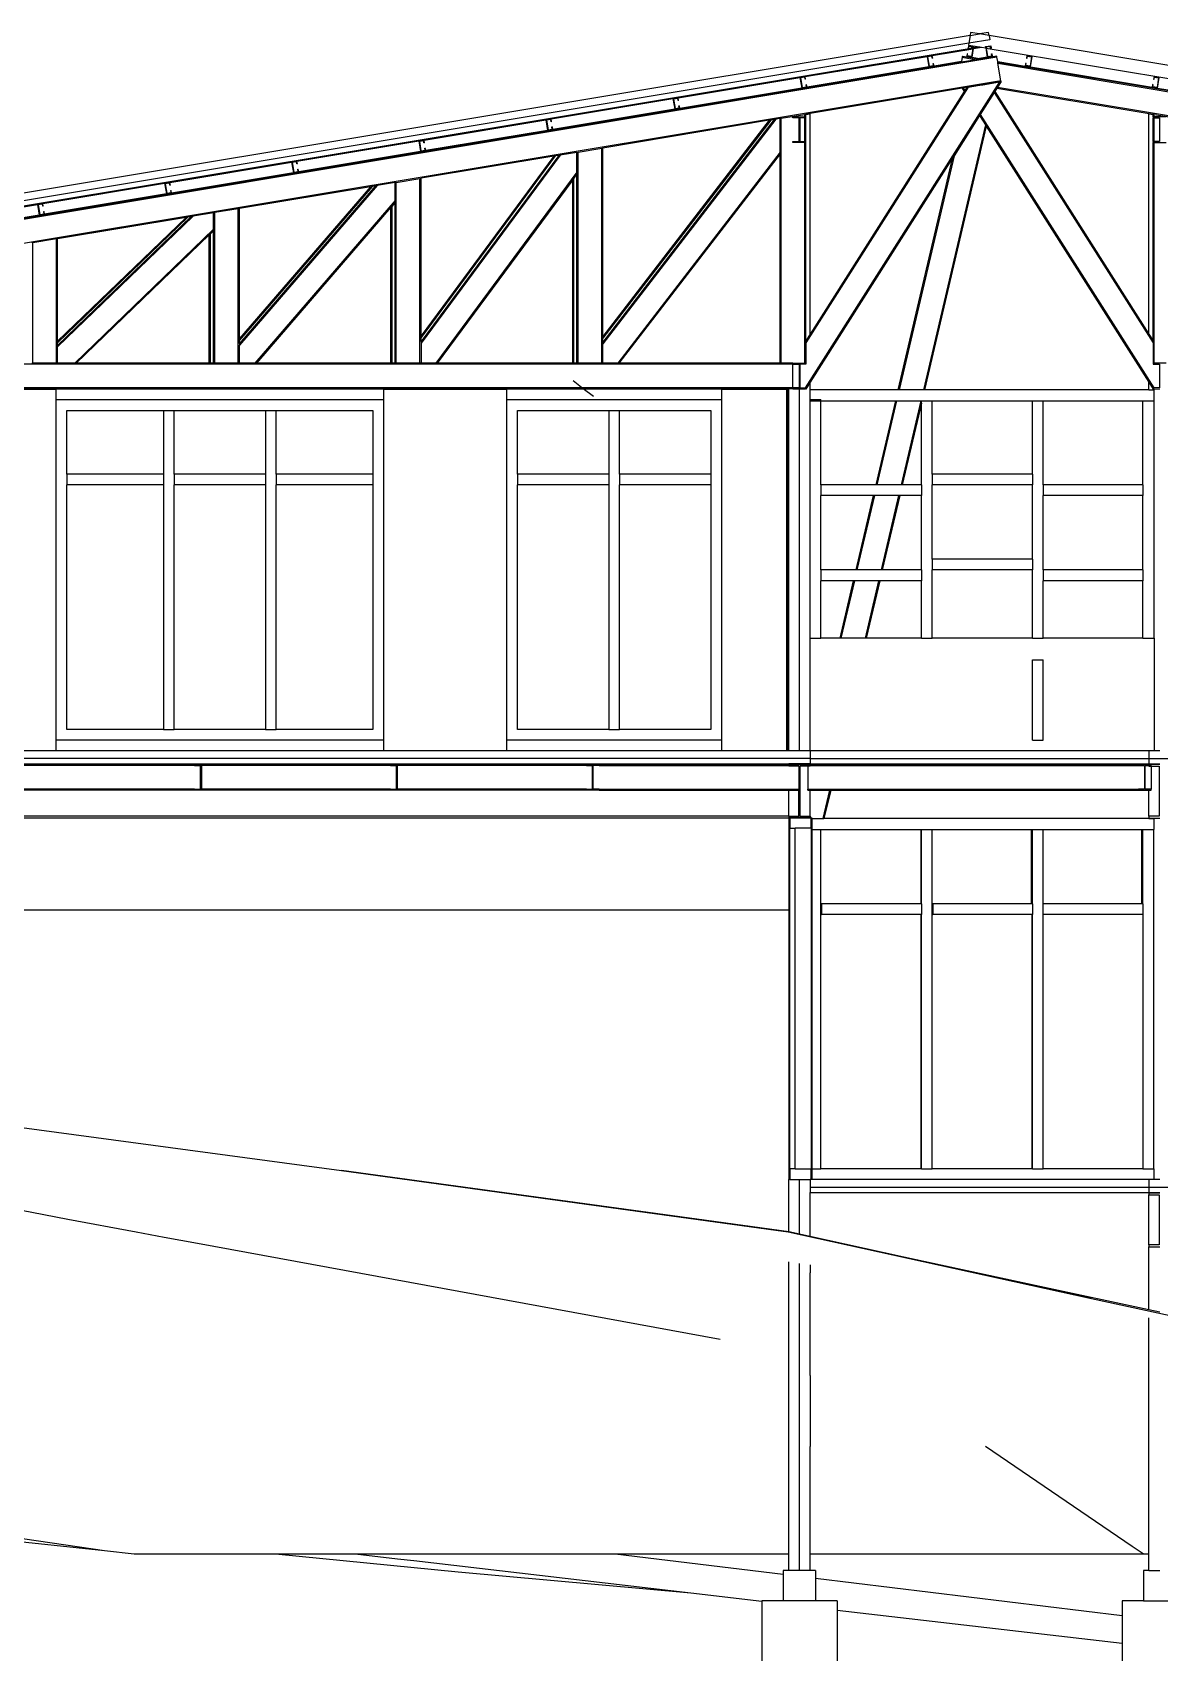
# Model space of a CAD drawing. Header units: metres. Extents: x -53 to 53, y -14 to 13.
# Drawn here: x -11.76 to -1.26, y -2.17 to 12.93 of the extents above; entities that cross this region are included whole.
import ezdxf

# ---------------------------------------------------------------- set-up
doc = ezdxf.new("R2010")
doc.units = ezdxf.units.M
doc.layers.add('SectionCutEdges', color=7, linetype='Continuous')

msp = doc.modelspace()

# ---------------------------------------------------------------- linework, layer by layer
for p, q in [((-3, 12.785), (-20.058, 9.943)), ((-2.777, 12.699), (-19.884, 9.848)), ((-4.563, 12.519), (-3.428, 12.708)), ((-3.379, 12.716), (-3.001, 12.779)), ((-3.1, 12.699), (-3.107, 12.661)), ((-3.099, 12.709), (-3.1, 12.699)), ((-3.1, 12.699), (-2.968, 12.677)), ((-3.099, 12.709), (-3.06, 12.702)), ((-3.059, 12.709), (-3.06, 12.702)), ((-3.06, 12.702), (-2.959, 12.685)), ((-3.009, 12.7), (-2.939, 12.689)), ((-2.996, 12.78), (-2.921, 12.793)), ((-2.939, 12.796), (-2.995, 12.786)), ((-2.939, 12.689), (-2.959, 12.685)), ((-2.817, 12.702), (-2.939, 12.682)), ((-2.868, 12.7), (-2.939, 12.689)), ((-2.817, 12.702), (-2.818, 12.709)), ((-2.778, 12.709), (-2.817, 12.702)), ((-2.777, 12.699), (-2.778, 12.709)), ((-2.77, 12.661), (-2.777, 12.699)), ((-3.108, 12.654), (-19.943, 9.848)), ((-3.412, 12.61), (-4.546, 12.421)), ((-3.107, 12.661), (-3.363, 12.618)), ((-2.968, 12.677), (-3.108, 12.654)), ((-3.107, 12.661), (-3.108, 12.654)), ((-2.939, 12.682), (-2.968, 12.677)), ((-2.959, 12.685), (-2.939, 12.682)), ((-2.77, 12.661), (-2.514, 12.618)), ((-2.769, 12.654), (-2.77, 12.661)), ((-2.769, 12.654), (13.839, 9.886)), ((-2.768, 12.643), (-2.769, 12.654)), ((-2.768, 12.643), (13.839, 9.876)), ((-2.741, 12.481), (-2.768, 12.643)), ((-2.465, 12.61), (-1.331, 12.421)), ((-2.741, 12.481), (-18.543, 9.848)), ((-5.747, 12.322), (-4.612, 12.511)), ((-4.596, 12.412), (-5.73, 12.223)), ((-2.752, 12.469), (-4.562, 9.618)), ((-3.044, 12.421), (-4.557, 10.037)), ((-3.1, 12.412), (-4.517, 12.175)), ((-3.089, 12.413), (-3.1, 12.412)), ((-3.1, 12.412), (-3.081, 12.381)), ((-2.939, 12.438), (-3.089, 12.413)), ((-3.089, 12.413), (-3.075, 12.39)), ((-3.075, 12.39), (-3.081, 12.381)), ((-3.057, 12.419), (-3.075, 12.39)), ((-3.057, 12.419), (-3.044, 12.421)), ((-3.044, 12.421), (-2.939, 12.438)), ((-2.909, 12.444), (-2.939, 12.439)), ((-2.939, 12.439), (-2.938, 12.438)), ((-2.939, 12.439), (-2.939, 12.438)), ((-2.939, 12.438), (-2.939, 12.438)), ((-2.939, 12.438), (-2.938, 12.438)), ((-2.938, 12.438), (-2.908, 12.443)), ((-2.739, 12.472), (-2.909, 12.444)), ((-2.909, 12.444), (-2.908, 12.443)), ((-2.908, 12.443), (-2.752, 12.469)), ((-2.777, 12.412), (-2.796, 12.381)), ((-2.771, 12.421), (-2.777, 12.412)), ((-2.777, 12.412), (-1.36, 12.175)), ((-2.739, 12.472), (-2.771, 12.421)), ((-2.771, 12.421), (12.666, 9.848)), ((-2.752, 12.469), (-2.739, 12.472)), ((-2.739, 12.472), (-2.741, 12.481)), ((-2.739, 12.472), (-2.739, 12.472)), ((-1.281, 12.412), (-0.147, 12.223)), ((-6.93, 12.125), (-5.796, 12.314)), ((-3.081, 12.381), (-4.517, 10.118)), ((-2.802, 12.372), (-2.933, 12.166)), ((-2.796, 12.381), (-2.802, 12.372)), ((-2.802, 12.372), (-1.321, 10.037)), ((-2.796, 12.381), (-1.361, 10.118)), ((-8.114, 11.927), (-6.98, 12.116)), ((-5.779, 12.215), (-6.914, 12.026)), ((-4.838, 12.122), (-6.449, 10.028)), ((-4.852, 12.12), (-6.449, 10.044)), ((-4.884, 12.114), (-6.449, 10.08)), ((-4.898, 12.112), (-6.449, 10.096)), ((-4.898, 12.112), (-6.449, 11.853)), ((-4.884, 12.114), (-4.898, 12.112)), ((-4.852, 12.12), (-4.884, 12.114)), ((-4.838, 12.122), (-4.852, 12.12)), ((-4.797, 12.129), (-4.838, 12.122)), ((-4.797, 12.129), (-4.787, 12.131)), ((-4.797, 11.814), (-4.797, 12.129)), ((-4.787, 12.131), (-4.566, 12.167)), ((-4.787, 9.848), (-4.787, 12.131)), ((-4.566, 12.167), (-4.557, 12.169)), ((-4.566, 12.164), (-4.566, 12.167)), ((-4.566, 12.164), (-4.557, 12.165)), ((-4.566, 12.145), (-4.566, 12.164)), ((-4.566, 11.915), (-4.566, 12.136)), ((-4.517, 12.175), (-4.557, 12.169)), ((-4.557, 12.165), (-4.517, 12.172)), ((-4.557, 12.165), (-4.557, 12.169)), ((-4.557, 12.145), (-4.557, 12.165)), ((-4.557, 11.915), (-4.557, 12.136)), ((-4.516, 12.172), (-4.517, 12.175)), ((-4.517, 10.118), (-4.517, 12.172)), ((-4.517, 12.172), (-4.516, 12.172)), ((-2.939, 12.157), (-3.177, 11.781)), ((-2.933, 12.166), (-2.939, 12.157)), ((-2.939, 12.157), (-2.883, 12.07)), ((-2.933, 12.166), (-1.315, 9.618)), ((-1.361, 12.172), (-1.36, 12.175)), ((-1.361, 10.118), (-1.361, 12.172)), ((-1.361, 12.172), (-1.361, 12.172)), ((-1.361, 12.172), (-1.321, 12.165)), ((-1.36, 12.175), (-1.321, 12.169)), ((-1.311, 12.167), (-1.321, 12.169)), ((-1.321, 12.165), (-1.321, 12.169)), ((-1.311, 12.164), (-1.321, 12.165)), ((-1.321, 12.145), (-1.321, 12.165)), ((-1.321, 11.915), (-1.321, 12.136)), ((-1.311, 12.164), (-1.311, 12.167)), ((-1.311, 12.167), (-1.09, 12.131)), ((-1.311, 12.145), (-1.311, 12.164)), ((-1.311, 11.915), (-1.311, 12.136)), ((-6.963, 12.018), (-8.097, 11.829)), ((-2.883, 12.07), (-3.462, 9.598)), ((-2.876, 12.058), (-3.452, 9.598)), ((-2.883, 12.07), (-2.876, 12.058)), ((-2.876, 12.058), (-1.361, 9.671)), ((-9.298, 11.73), (-8.163, 11.919)), ((-8.147, 11.821), (-9.281, 11.631)), ((-6.845, 11.787), (-8.142, 10.033)), ((-6.859, 11.785), (-8.142, 10.05)), ((-6.859, 11.785), (-6.891, 11.78)), ((-6.845, 11.787), (-6.859, 11.785)), ((-6.689, 11.813), (-6.845, 11.787)), ((-6.689, 11.813), (-6.679, 11.815)), ((-6.689, 11.628), (-6.689, 11.813)), ((-6.679, 11.815), (-6.459, 11.852)), ((-6.679, 9.848), (-6.679, 11.815)), ((-6.459, 11.852), (-6.449, 11.853)), ((-6.459, 9.848), (-6.459, 11.852)), ((-6.449, 10.096), (-6.449, 11.853)), ((-4.797, 11.814), (-6.31, 9.848)), ((-4.797, 11.798), (-6.298, 9.848)), ((-4.797, 11.798), (-4.797, 11.814)), ((-4.797, 9.848), (-4.797, 11.798)), ((-4.566, 9.848), (-4.566, 11.905)), ((-4.557, 10.055), (-4.557, 11.905)), ((-3.177, 11.781), (-3.689, 9.598)), ((-3.177, 11.781), (-3.193, 11.756)), ((-1.321, 10.055), (-1.321, 11.905)), ((-1.311, 9.848), (-1.311, 11.905)), ((-10.481, 11.533), (-9.347, 11.722)), ((-6.891, 11.78), (-8.142, 10.087)), ((-6.905, 11.777), (-8.142, 10.104)), ((-6.905, 11.777), (-8.142, 11.571)), ((-6.891, 11.78), (-6.905, 11.777)), ((-3.193, 11.756), (-4.517, 9.671)), ((-3.193, 11.756), (-3.699, 9.598)), ((-11.665, 11.336), (-10.531, 11.525)), ((-9.33, 11.623), (-10.465, 11.434)), ((-8.552, 11.503), (-9.834, 10.016)), ((-8.567, 11.501), (-9.834, 10.031)), ((-8.598, 11.495), (-9.834, 10.063)), ((-8.614, 11.493), (-9.834, 10.078)), ((-8.614, 11.493), (-9.834, 11.289)), ((-8.598, 11.495), (-8.614, 11.493)), ((-8.567, 11.501), (-8.598, 11.495)), ((-8.552, 11.503), (-8.567, 11.501)), ((-8.382, 11.531), (-8.552, 11.503)), ((-8.382, 11.531), (-8.372, 11.533)), ((-8.382, 11.363), (-8.382, 11.531)), ((-8.372, 11.533), (-8.152, 11.57)), ((-8.372, 9.848), (-8.372, 11.533)), ((-8.152, 11.57), (-8.142, 11.571)), ((-8.152, 9.848), (-8.152, 11.57)), ((-8.142, 10.104), (-8.142, 11.571)), ((-6.689, 11.628), (-8.005, 9.848)), ((-6.729, 11.557), (-7.993, 9.848)), ((-6.719, 11.571), (-6.729, 11.557)), ((-6.729, 9.848), (-6.729, 11.557)), ((-6.689, 11.612), (-6.719, 11.571)), ((-6.719, 9.848), (-6.719, 11.571)), ((-6.689, 11.612), (-6.689, 11.628)), ((-6.689, 9.848), (-6.689, 11.612)), ((-12.849, 11.138), (-11.714, 11.327)), ((-10.514, 11.426), (-11.648, 11.237)), ((-8.382, 11.363), (-9.689, 9.848)), ((-8.382, 11.348), (-8.412, 11.313)), ((-8.382, 11.348), (-8.382, 11.363)), ((-8.382, 9.848), (-8.382, 11.348)), ((-11.698, 11.229), (-12.832, 11.04)), ((-10.266, 11.217), (-11.527, 10.001)), ((-10.283, 11.214), (-11.527, 10.014)), ((-10.314, 11.209), (-11.527, 10.039)), ((-10.331, 11.206), (-11.527, 10.053)), ((-10.331, 11.206), (-11.527, 11.007)), ((-10.314, 11.209), (-10.331, 11.206)), ((-10.283, 11.214), (-10.314, 11.209)), ((-10.266, 11.217), (-10.283, 11.214)), ((-10.074, 11.249), (-10.266, 11.217)), ((-10.064, 11.251), (-10.074, 11.249)), ((-10.074, 11.096), (-10.074, 11.249)), ((-9.844, 11.288), (-10.064, 11.251)), ((-10.064, 9.848), (-10.064, 11.251)), ((-9.834, 11.289), (-9.844, 11.288)), ((-9.844, 9.848), (-9.844, 11.288)), ((-9.834, 10.078), (-9.834, 11.289)), ((-8.422, 11.301), (-9.676, 9.848)), ((-8.412, 11.313), (-8.422, 11.301)), ((-8.422, 9.848), (-8.422, 11.301)), ((-8.412, 9.848), (-8.412, 11.313)), ((-10.074, 11.096), (-11.368, 9.848)), ((-10.114, 11.044), (-11.354, 9.848)), ((-10.104, 11.053), (-10.114, 11.044)), ((-10.114, 9.848), (-10.114, 11.044)), ((-10.074, 11.083), (-10.104, 11.053)), ((-10.104, 9.848), (-10.104, 11.053)), ((-10.074, 11.083), (-10.074, 11.096)), ((-10.074, 9.848), (-10.074, 11.083)), ((-11.757, 10.969), (-11.767, 10.967)), ((-11.537, 11.006), (-11.757, 10.969)), ((-11.757, 9.848), (-11.757, 10.969)), ((-11.527, 11.007), (-11.537, 11.006)), ((-11.537, 9.848), (-11.537, 11.006)), ((-11.527, 10.053), (-11.527, 11.007)), ((-11.527, 10.039), (-11.527, 10.053)), ((-11.527, 10.014), (-11.527, 10.039)), ((-11.527, 10.014), (-11.527, 10.001)), ((-11.527, 9.848), (-11.527, 10.001)), ((-9.834, 10.063), (-9.834, 10.078)), ((-9.834, 10.031), (-9.834, 10.063)), ((-9.834, 10.031), (-9.834, 10.016)), ((-9.834, 9.848), (-9.834, 10.016)), ((-8.142, 10.087), (-8.142, 10.104)), ((-8.142, 10.05), (-8.142, 10.087)), ((-8.142, 10.05), (-8.142, 10.033)), ((-8.142, 10.033), (-8.142, 9.848)), ((-6.449, 10.08), (-6.449, 10.096)), ((-6.449, 10.044), (-6.449, 10.08)), ((-6.449, 10.044), (-6.449, 10.028)), ((-6.449, 9.848), (-6.449, 10.028)), ((-4.517, 10.118), (-4.557, 10.055)), ((-4.557, 10.055), (-4.557, 10.037)), ((-4.557, 10.037), (-4.557, 9.848)), ((-1.361, 10.118), (-1.321, 10.055)), ((-1.321, 10.055), (-1.321, 10.037)), ((-1.321, 10.037), (-1.321, 9.848)), ((-4.677, 9.838), (-19.477, 9.838)), ((-11.767, 9.848), (-11.757, 9.848)), ((-11.537, 9.848), (-11.757, 9.848)), ((-11.537, 9.848), (-11.527, 9.848)), ((-11.368, 9.848), (-11.527, 9.848)), ((-11.368, 9.848), (-11.354, 9.848)), ((-10.114, 9.848), (-11.354, 9.848)), ((-10.104, 9.848), (-10.114, 9.848)), ((-10.074, 9.848), (-10.104, 9.848)), ((-10.074, 9.848), (-10.064, 9.848)), ((-9.844, 9.848), (-10.064, 9.848)), ((-9.844, 9.848), (-9.834, 9.848)), ((-9.689, 9.848), (-9.834, 9.848)), ((-9.689, 9.848), (-9.676, 9.848)), ((-8.422, 9.848), (-9.676, 9.848)), ((-8.412, 9.848), (-8.422, 9.848)), ((-8.382, 9.848), (-8.412, 9.848)), ((-8.382, 9.848), (-8.372, 9.848)), ((-8.152, 9.848), (-8.372, 9.848)), ((-8.142, 9.848), (-8.152, 9.848)), ((-8.005, 9.848), (-8.142, 9.848)), ((-8.005, 9.848), (-7.993, 9.848)), ((-6.729, 9.848), (-7.993, 9.848)), ((-6.719, 9.848), (-6.729, 9.848)), ((-6.689, 9.848), (-6.719, 9.848)), ((-6.689, 9.848), (-6.679, 9.848)), ((-6.459, 9.848), (-6.679, 9.848)), ((-6.459, 9.848), (-6.449, 9.848)), ((-6.31, 9.848), (-6.449, 9.848)), ((-6.31, 9.848), (-6.298, 9.848)), ((-4.797, 9.848), (-6.298, 9.848)), ((-4.797, 9.848), (-4.787, 9.848)), ((-4.677, 9.848), (-4.787, 9.848)), ((-4.677, 9.618), (-4.677, 9.838)), ((-6.725, 9.686), (-6.63, 9.613)), ((-4.517, 9.671), (-4.557, 9.607)), ((-4.517, 9.598), (-4.517, 9.671)), ((-1.361, 9.598), (-1.361, 9.671)), ((-1.361, 9.671), (-1.321, 9.607)), ((-4.717, 9.618), (-19.477, 9.618)), ((-19.477, 9.608), (-4.727, 9.608)), ((-11.542, 9.603), (-12.692, 9.603)), ((-11.542, 9.508), (-11.542, 9.603)), ((-7.342, 9.603), (-8.492, 9.603)), ((-8.492, 9.603), (-8.492, 9.508)), ((-7.342, 9.508), (-7.342, 9.603)), ((-6.676, 9.618), (-6.67, 9.613)), ((-6.676, 9.618), (-6.67, 9.613)), ((-6.676, 9.618), (-6.67, 9.613)), ((-6.67, 9.613), (-6.663, 9.608)), ((-6.636, 9.618), (-6.63, 9.613)), ((-6.636, 9.618), (-6.63, 9.613)), ((-6.636, 9.618), (-6.63, 9.613)), ((-6.63, 9.613), (-6.535, 9.54)), ((-6.63, 9.613), (-6.535, 9.54)), ((-6.63, 9.613), (-6.535, 9.54)), ((-6.63, 9.613), (-6.535, 9.54)), ((-4.737, 9.603), (-5.342, 9.603)), ((-5.342, 9.603), (-5.342, 9.508)), ((-4.737, 9.603), (-4.737, 6.233)), ((-4.727, 9.603), (-4.737, 9.603)), ((-4.717, 9.608), (-4.727, 9.608)), ((-4.727, 9.608), (-4.727, 9.603)), ((-4.727, 9.603), (-4.727, 9.508)), ((-4.717, 9.618), (-4.717, 9.608)), ((-4.677, 9.618), (-4.717, 9.618)), ((-4.677, 9.608), (-4.717, 9.608)), ((-4.717, 9.508), (-4.717, 9.608)), ((-4.677, 9.608), (-4.617, 9.608)), ((-4.617, 6.233), (-4.617, 9.608)), ((-4.617, 9.608), (-4.617, 9.608)), ((-4.617, 9.608), (-4.568, 9.608)), ((-4.557, 9.607), (-4.568, 9.608)), ((-3.699, 9.598), (-4.517, 9.598)), ((-4.517, 9.508), (-4.517, 9.598)), ((-3.689, 9.598), (-3.699, 9.598)), ((-3.462, 9.598), (-3.689, 9.598)), ((-3.452, 9.598), (-3.462, 9.598)), ((-1.361, 9.598), (-3.452, 9.598)), ((-1.361, 9.598), (-1.317, 9.598)), ((-1.321, 9.607), (-1.309, 9.608)), ((-1.317, 9.598), (-1.317, 9.498)), ((-11.542, 6.333), (-11.542, 9.508)), ((-11.542, 9.508), (-8.492, 9.508)), ((-11.442, 8.813), (-11.442, 9.408)), ((-11.442, 9.408), (-10.542, 9.408)), ((-10.542, 9.408), (-10.442, 9.408)), ((-10.542, 9.408), (-10.542, 8.813)), ((-10.442, 9.408), (-9.592, 9.408)), ((-10.442, 8.813), (-10.442, 9.408)), ((-9.592, 9.408), (-9.592, 8.813)), ((-9.592, 9.408), (-9.492, 9.408)), ((-9.492, 8.813), (-9.492, 9.408)), ((-9.492, 9.408), (-8.592, 9.408)), ((-8.592, 9.408), (-8.592, 8.813)), ((-8.492, 9.508), (-8.492, 6.333)), ((-7.342, 9.508), (-5.342, 9.508)), ((-7.342, 6.333), (-7.342, 9.508)), ((-7.242, 8.813), (-7.242, 9.408)), ((-7.242, 9.408), (-6.392, 9.408)), ((-6.392, 9.408), (-6.292, 9.408)), ((-6.392, 9.408), (-6.392, 8.813)), ((-6.292, 8.813), (-6.292, 9.408)), ((-6.292, 9.408), (-5.442, 9.408)), ((-5.442, 9.408), (-5.442, 8.813)), ((-5.342, 9.508), (-5.342, 6.333)), ((-4.727, 9.508), (-4.717, 9.508)), ((-4.727, 6.333), (-4.727, 9.508)), ((-4.717, 6.333), (-4.717, 9.508)), ((-4.517, 9.508), (-4.417, 9.508)), ((-4.517, 9.498), (-4.517, 9.508)), ((-4.517, 7.283), (-4.517, 9.498)), ((-4.517, 9.498), (-4.417, 9.498)), ((-4.417, 9.498), (-4.417, 9.508)), ((-4.417, 8.714), (-4.417, 9.498)), ((-4.417, 9.498), (-3.722, 9.498)), ((-3.722, 9.498), (-3.906, 8.714)), ((-3.712, 9.498), (-3.896, 8.714)), ((-3.722, 9.498), (-3.712, 9.498)), ((-3.712, 9.498), (-3.486, 9.498)), ((-3.486, 9.498), (-3.669, 8.714)), ((-3.481, 9.475), (-3.659, 8.714)), ((-3.486, 9.498), (-3.481, 9.498)), ((-3.481, 9.498), (-3.381, 9.498)), ((-3.481, 9.475), (-3.481, 9.498)), ((-3.481, 8.714), (-3.481, 9.475)), ((-3.381, 8.814), (-3.381, 9.498)), ((-3.381, 9.498), (-2.446, 9.498)), ((-2.446, 9.498), (-2.346, 9.498)), ((-2.446, 8.814), (-2.446, 9.498)), ((-2.346, 8.714), (-2.346, 9.498)), ((-2.346, 9.498), (-1.417, 9.498)), ((-1.417, 9.498), (-1.317, 9.498)), ((-1.417, 8.714), (-1.417, 9.498)), ((-1.317, 9.498), (-1.311, 9.498)), ((-1.311, 7.283), (-1.311, 9.498)), ((-10.542, 8.813), (-11.442, 8.813)), ((-11.442, 8.813), (-11.442, 8.713)), ((-10.542, 8.813), (-10.542, 8.713)), ((-9.592, 8.813), (-10.442, 8.813)), ((-10.442, 8.813), (-10.442, 8.713)), ((-9.592, 8.813), (-9.592, 8.713)), ((-8.592, 8.813), (-9.492, 8.813)), ((-9.492, 8.813), (-9.492, 8.713)), ((-8.592, 8.813), (-8.592, 8.713)), ((-6.392, 8.813), (-7.242, 8.813)), ((-7.242, 8.813), (-7.242, 8.713)), ((-6.392, 8.813), (-6.392, 8.713)), ((-5.442, 8.813), (-6.292, 8.813)), ((-6.292, 8.813), (-6.292, 8.713)), ((-5.442, 8.813), (-5.442, 8.713)), ((-2.446, 8.814), (-3.381, 8.814)), ((-3.381, 8.814), (-3.381, 8.714)), ((-2.446, 8.814), (-2.446, 8.714)), ((-10.542, 8.713), (-11.442, 8.713)), ((-11.442, 6.433), (-11.442, 8.713)), ((-10.542, 8.713), (-10.542, 6.433)), ((-9.592, 8.713), (-10.442, 8.713)), ((-10.442, 6.433), (-10.442, 8.713)), ((-9.592, 8.713), (-9.592, 6.433)), ((-8.592, 8.713), (-9.492, 8.713)), ((-9.492, 6.433), (-9.492, 8.713)), ((-8.592, 8.713), (-8.592, 6.433)), ((-6.392, 8.713), (-7.242, 8.713)), ((-7.242, 6.433), (-7.242, 8.713)), ((-6.392, 8.713), (-6.392, 6.433)), ((-5.442, 8.713), (-6.292, 8.713)), ((-6.292, 6.433), (-6.292, 8.713)), ((-5.442, 8.713), (-5.442, 6.433)), ((-4.417, 8.714), (-4.417, 8.614)), ((-3.906, 8.714), (-4.417, 8.714)), ((-4.417, 7.92), (-4.417, 8.614)), ((-3.929, 8.614), (-4.417, 8.614)), ((-3.929, 8.614), (-4.092, 7.92)), ((-3.919, 8.614), (-4.082, 7.92)), ((-3.919, 8.614), (-3.929, 8.614)), ((-3.693, 8.614), (-3.919, 8.614)), ((-3.896, 8.714), (-3.906, 8.714)), ((-3.669, 8.714), (-3.896, 8.714)), ((-3.693, 8.614), (-3.856, 7.92)), ((-3.683, 8.614), (-3.846, 7.92)), ((-3.683, 8.614), (-3.693, 8.614)), ((-3.481, 8.614), (-3.683, 8.614)), ((-3.659, 8.714), (-3.669, 8.714)), ((-3.481, 8.714), (-3.659, 8.714)), ((-3.481, 8.714), (-3.481, 8.614)), ((-3.481, 7.92), (-3.481, 8.614)), ((-2.446, 8.714), (-3.381, 8.714)), ((-3.381, 8.02), (-3.381, 8.714)), ((-2.446, 8.02), (-2.446, 8.714)), ((-1.417, 8.714), (-2.346, 8.714)), ((-2.346, 8.714), (-2.346, 8.614)), ((-1.417, 8.614), (-2.346, 8.614)), ((-2.346, 7.92), (-2.346, 8.614)), ((-1.417, 8.714), (-1.417, 8.614)), ((-1.417, 7.92), (-1.417, 8.614)), ((-2.446, 8.02), (-3.381, 8.02)), ((-3.381, 8.02), (-3.381, 7.92)), ((-2.446, 8.02), (-2.446, 7.92)), ((-4.417, 7.92), (-4.417, 7.82)), ((-4.092, 7.92), (-4.417, 7.92)), ((-4.082, 7.92), (-4.092, 7.92)), ((-3.856, 7.92), (-4.082, 7.92)), ((-3.846, 7.92), (-3.856, 7.92)), ((-3.481, 7.92), (-3.846, 7.92)), ((-3.481, 7.92), (-3.481, 7.82)), ((-2.446, 7.92), (-3.381, 7.92)), ((-3.381, 7.283), (-3.381, 7.92)), ((-2.446, 7.283), (-2.446, 7.92)), ((-1.417, 7.92), (-2.346, 7.92)), ((-2.346, 7.92), (-2.346, 7.82)), ((-1.417, 7.92), (-1.417, 7.82)), ((-4.417, 7.283), (-4.417, 7.82)), ((-4.115, 7.82), (-4.417, 7.82)), ((-4.115, 7.82), (-4.241, 7.283)), ((-4.105, 7.82), (-4.231, 7.283)), ((-4.105, 7.82), (-4.115, 7.82)), ((-3.879, 7.82), (-4.105, 7.82)), ((-3.879, 7.82), (-4.005, 7.283)), ((-3.869, 7.82), (-3.995, 7.283)), ((-3.869, 7.82), (-3.879, 7.82)), ((-3.481, 7.82), (-3.869, 7.82)), ((-3.481, 7.283), (-3.481, 7.82)), ((-2.346, 7.283), (-2.346, 7.82)), ((-1.417, 7.82), (-2.346, 7.82)), ((-1.417, 7.283), (-1.417, 7.82)), ((-4.517, 6.233), (-4.517, 7.283)), ((-4.517, 7.283), (-4.417, 7.283)), ((-4.241, 7.283), (-4.417, 7.283)), ((-4.231, 7.283), (-4.241, 7.283)), ((-4.005, 7.283), (-4.231, 7.283)), ((-3.995, 7.283), (-4.005, 7.283)), ((-3.481, 7.283), (-3.995, 7.283)), ((-3.481, 7.283), (-3.381, 7.283)), ((-2.446, 7.283), (-3.381, 7.283)), ((-2.446, 7.283), (-2.346, 7.283)), ((-1.417, 7.283), (-2.346, 7.283)), ((-1.417, 7.283), (-1.311, 7.283)), ((-1.311, 7.283), (-1.311, 6.233)), ((-2.446, 7.083), (-2.346, 7.083)), ((-2.446, 6.333), (-2.446, 7.083)), ((-2.346, 6.333), (-2.346, 7.083)), ((-10.542, 6.433), (-11.442, 6.433)), ((-10.542, 6.433), (-10.442, 6.433)), ((-9.592, 6.433), (-10.442, 6.433)), ((-9.592, 6.433), (-9.492, 6.433)), ((-8.592, 6.433), (-9.492, 6.433)), ((-6.392, 6.433), (-7.242, 6.433)), ((-6.392, 6.433), (-6.292, 6.433)), ((-5.442, 6.433), (-6.292, 6.433)), ((-8.492, 6.333), (-11.542, 6.333)), ((-11.542, 6.233), (-11.542, 6.333)), ((-8.492, 6.333), (-8.492, 6.233)), ((-5.342, 6.333), (-7.342, 6.333)), ((-7.342, 6.233), (-7.342, 6.333)), ((-5.342, 6.333), (-5.342, 6.233)), ((-4.727, 6.333), (-4.717, 6.333)), ((-4.727, 6.333), (-4.727, 6.233)), ((-4.717, 6.233), (-4.717, 6.333)), ((-2.446, 6.333), (-2.346, 6.333)), ((-19.517, 6.113), (-4.717, 6.113)), ((-10.252, 6.108), (-12.017, 6.108)), ((-10.252, 6.098), (-12.017, 6.098)), ((-8.427, 6.108), (-10.132, 6.108)), ((-8.427, 6.098), (-10.132, 6.098)), ((-6.602, 6.108), (-8.307, 6.108)), ((-6.602, 6.098), (-8.307, 6.098)), ((-6.482, 6.108), (-4.717, 6.108)), ((-6.482, 6.098), (-4.717, 6.098)), ((-4.717, 6.108), (-4.717, 6.113)), ((-4.617, 6.113), (-4.717, 6.113)), ((-4.617, 6.108), (-4.617, 6.113)), ((-4.517, 6.113), (-4.617, 6.113)), ((-4.539, 6.092), (-4.539, 5.878)), ((-4.517, 6.163), (-4.517, 6.113)), ((-4.517, 6.108), (-4.517, 6.113)), ((-4.515, 6.113), (-4.517, 6.108)), ((-4.517, 6.113), (-4.515, 6.113)), ((-4.517, 6.113), (-4.517, 6.108)), ((-4.517, 6.108), (-4.507, 6.108)), ((-4.517, 6.098), (-1.459, 6.098)), ((-4.515, 6.113), (-4.505, 6.113)), ((-4.505, 6.113), (-4.507, 6.108)), ((-4.507, 6.108), (-4.28, 6.108)), ((-4.505, 6.113), (-4.279, 6.113)), ((-4.279, 6.113), (-4.28, 6.108)), ((-4.28, 6.108), (-4.27, 6.108)), ((-4.279, 6.113), (-4.269, 6.113)), ((-4.269, 6.113), (-4.27, 6.108)), ((-4.27, 6.108), (-1.459, 6.108)), ((-4.269, 6.113), (-1.361, 6.113)), ((-1.361, 6.163), (-1.361, 6.113)), ((-1.361, 6.108), (-1.361, 6.113)), ((-1.361, 6.113), (-1.261, 6.113)), ((-1.361, 6.113), (-1.361, 6.108)), ((-1.339, 6.092), (-1.339, 5.878)), ((-10.252, 5.878), (-12.112, 5.878)), ((-10.252, 5.868), (-12.112, 5.868)), ((-8.427, 5.878), (-10.132, 5.878)), ((-8.427, 5.868), (-10.132, 5.868)), ((-6.602, 5.878), (-8.307, 5.878)), ((-6.602, 5.868), (-8.307, 5.868)), ((-6.482, 5.878), (-4.622, 5.878)), ((-6.482, 5.868), (-4.717, 5.868)), ((-4.717, 5.624), (-4.717, 5.868)), ((-4.717, 5.868), (-4.622, 5.868)), ((-4.539, 5.868), (-4.539, 5.878)), ((-4.539, 5.878), (-4.517, 5.878)), ((-4.539, 5.868), (-4.517, 5.868)), ((-4.517, 5.868), (-4.517, 5.878)), ((-4.517, 5.878), (-4.334, 5.878)), ((-4.517, 5.868), (-4.336, 5.868)), ((-4.517, 5.624), (-4.517, 5.868)), ((-4.336, 5.868), (-4.399, 5.602)), ((-4.326, 5.868), (-4.389, 5.602)), ((-4.334, 5.878), (-4.336, 5.868)), ((-4.336, 5.868), (-4.326, 5.868)), ((-4.334, 5.878), (-4.324, 5.878)), ((-4.324, 5.878), (-4.326, 5.868)), ((-4.326, 5.868), (-1.459, 5.868)), ((-4.324, 5.878), (-1.459, 5.878)), ((-1.361, 5.624), (-1.361, 5.868)), ((-4.717, 5.624), (-12.017, 5.624)), ((-4.717, 5.608), (-12.017, 5.608)), ((-4.717, 5.608), (-4.717, 4.75)), ((-4.497, 5.608), (-4.507, 5.608)), ((-4.497, 5.602), (-4.497, 5.608)), ((-4.497, 5.602), (-4.399, 5.602)), ((-4.497, 5.502), (-4.497, 5.602)), ((-4.399, 5.602), (-4.389, 5.602)), ((-1.361, 5.602), (-4.389, 5.602)), ((-1.361, 5.602), (-1.361, 5.608)), ((-1.361, 5.602), (-1.317, 5.602)), ((-1.317, 5.602), (-1.317, 5.502)), ((-4.707, 2.338), (-4.707, 5.512)), ((-4.497, 5.502), (-4.417, 5.502)), ((-4.497, 2.338), (-4.497, 5.502)), ((-4.417, 5.502), (-3.487, 5.502)), ((-4.417, 4.808), (-4.417, 5.502)), ((-3.487, 5.502), (-3.487, 4.808)), ((-3.487, 5.502), (-3.481, 5.502)), ((-3.481, 5.502), (-3.381, 5.502)), ((-3.481, 4.808), (-3.481, 5.502)), ((-3.381, 5.502), (-2.458, 5.502)), ((-3.381, 4.808), (-3.381, 5.502)), ((-2.458, 5.502), (-2.458, 4.808)), ((-2.458, 5.502), (-2.446, 5.502)), ((-2.446, 5.502), (-2.346, 5.502)), ((-2.446, 4.808), (-2.446, 5.502)), ((-2.346, 5.502), (-1.429, 5.502)), ((-2.346, 4.808), (-2.346, 5.502)), ((-1.429, 5.502), (-1.429, 4.808)), ((-1.429, 5.502), (-1.417, 5.502)), ((-1.417, 5.502), (-1.317, 5.502)), ((-1.417, 4.808), (-1.417, 5.502)), ((-1.317, 2.338), (-1.317, 5.502)), ((-4.717, 4.75), (-19.517, 4.75)), ((-4.717, 4.75), (-4.717, 4.555)), ((-4.417, 4.75), (-4.417, 4.808)), ((-4.411, 4.808), (-4.417, 4.808)), ((-4.411, 4.75), (-4.417, 4.75)), ((-4.417, 4.708), (-4.417, 4.75)), ((-4.417, 2.338), (-4.417, 4.708)), ((-4.417, 4.708), (-4.411, 4.708)), ((-3.487, 4.808), (-4.411, 4.808)), ((-4.411, 4.808), (-4.411, 4.75)), ((-4.411, 4.75), (-4.411, 4.708)), ((-3.487, 4.708), (-4.411, 4.708)), ((-3.481, 4.808), (-3.487, 4.808)), ((-3.487, 4.708), (-3.481, 4.708)), ((-3.487, 4.708), (-3.487, 4.64)), ((-3.481, 4.808), (-3.481, 4.708)), ((-3.481, 4.64), (-3.481, 4.708)), ((-3.381, 4.75), (-3.381, 4.808)), ((-3.375, 4.808), (-3.381, 4.808)), ((-3.375, 4.75), (-3.381, 4.75)), ((-3.381, 4.708), (-3.381, 4.75)), ((-3.381, 2.338), (-3.381, 4.708)), ((-3.381, 4.708), (-3.375, 4.708)), ((-2.458, 4.808), (-3.375, 4.808)), ((-3.375, 4.808), (-3.375, 4.75)), ((-3.375, 4.75), (-3.375, 4.708)), ((-2.452, 4.708), (-3.375, 4.708)), ((-2.446, 4.808), (-2.458, 4.808)), ((-2.452, 4.708), (-2.446, 4.708)), ((-2.452, 4.708), (-2.452, 4.654)), ((-2.446, 4.808), (-2.446, 4.708)), ((-2.446, 4.655), (-2.446, 4.708)), ((-1.429, 4.808), (-2.346, 4.808)), ((-2.346, 4.708), (-2.346, 4.808)), ((-1.417, 4.708), (-2.346, 4.708)), ((-2.346, 2.338), (-2.346, 4.708)), ((-1.417, 4.808), (-1.429, 4.808)), ((-1.417, 4.808), (-1.417, 4.708)), ((-1.417, 4.708), (-1.417, 2.338)), ((-4.717, 4.555), (-4.717, 4.273)), ((-3.487, 4.64), (-3.487, 4.48)), ((-3.481, 4.481), (-3.481, 4.64)), ((-2.452, 4.654), (-2.452, 4.036)), ((-2.446, 4.044), (-2.446, 4.655)), ((-3.487, 4.48), (-3.487, 3.75)), ((-3.481, 3.75), (-3.481, 4.481)), ((-4.717, 4.273), (-4.717, 3.75)), ((-2.452, 4.036), (-2.452, 2.605)), ((-2.446, 2.603), (-2.446, 4.044)), ((-4.717, 3.75), (-4.717, 3.117)), ((-3.487, 3.75), (-3.487, 2.868)), ((-3.481, 2.866), (-3.481, 3.75)), ((-4.717, 3.117), (-4.717, 2.75)), ((-16.065, 2.75), (-11.432, 1.87)), ((-4.717, 2.75), (-4.717, 2.378)), ((-3.487, 2.868), (-3.487, 2.75)), ((-3.487, 2.75), (-3.487, 2.338)), ((-3.481, 2.75), (-3.481, 2.866)), ((-3.481, 2.338), (-3.481, 2.75)), ((-2.452, 2.605), (-2.452, 2.338)), ((-2.446, 2.338), (-2.446, 2.603)), ((-8.633, 2.289), (-8.882, 2.323)), ((-5.573, 1.868), (-8.633, 2.289)), ((-4.717, 2.378), (-4.717, 2.238)), ((-4.497, 2.338), (-4.417, 2.338)), ((-4.497, 2.238), (-4.497, 2.338)), ((-3.487, 2.338), (-4.417, 2.338)), ((-3.481, 2.338), (-3.487, 2.338)), ((-3.481, 2.338), (-3.381, 2.338)), ((-2.452, 2.338), (-3.381, 2.338)), ((-2.446, 2.338), (-2.452, 2.338)), ((-2.446, 2.338), (-2.346, 2.338)), ((-1.417, 2.338), (-2.346, 2.338)), ((-1.417, 2.338), (-1.317, 2.338)), ((-1.317, 2.338), (-1.317, 2.238)), ((-4.717, 1.75), (-4.717, 2.238)), ((-4.707, 2.238), (-4.717, 2.238)), ((-4.617, 1.728), (-4.617, 2.238)), ((-4.517, 2.168), (-4.517, 2.118)), ((-4.517, 1.75), (-4.517, 2.118)), ((-4.517, 2.118), (-2.667, 2.118)), ((-2.667, 2.118), (-1.361, 2.118)), ((-1.361, 2.168), (-1.361, 2.118)), ((-1.361, 2.112), (-1.361, 2.118)), ((-1.361, 2.118), (-1.261, 2.118)), ((-1.361, 2.118), (-1.361, 2.112)), ((-1.361, 1.952), (-1.361, 2.096)), ((-11.432, 1.87), (-10.795, 1.75)), ((-4.717, 1.75), (-5.573, 1.868)), ((-1.361, 1.75), (-1.361, 1.952)), ((-10.795, 1.75), (-10.535, 1.702)), ((-10.535, 1.702), (-10.225, 1.645)), ((-4.721, 1.75), (-4.715, 1.75)), ((-4.717, 1.75), (-4.715, 1.75)), ((-1.895, 1.128), (-4.715, 1.75)), ((-4.715, 1.75), (-4.617, 1.728)), ((-4.617, 1.728), (-4.517, 1.707)), ((-4.517, 1.707), (-4.517, 1.75)), ((-4.517, 1.707), (-3.934, 1.581)), ((-1.361, 1.628), (-1.361, 1.75)), ((-10.225, 1.645), (-5.355, 0.75)), ((-3.934, 1.581), (-2.376, 1.245)), ((-1.361, 1.263), (-1.361, 1.612)), ((-4.717, 1.398), (-4.717, 1.47)), ((-4.717, 1.331), (-4.717, 1.398)), ((-4.617, -1.407), (-4.617, 1.457)), ((-4.517, 1.443), (-4.517, 1.369)), ((-4.517, 1.297), (-4.517, 1.369)), ((-4.717, 1.162), (-4.717, 1.331)), ((-4.517, 1.114), (-4.517, 1.297)), ((-2.376, 1.245), (-1.361, 1.027)), ((-1.361, 1.07), (-1.361, 1.263)), ((-4.717, 1.081), (-4.717, 1.162)), ((-4.717, 1.031), (-4.717, 1.081)), ((-4.517, 1.043), (-4.517, 1.114)), ((-1.361, 1.027), (-1.361, 1.07)), ((-4.717, 0.854), (-4.717, 1.031)), ((-4.517, 0.998), (-4.517, 1.043)), ((-4.517, 0.813), (-4.517, 0.998)), ((-1.361, 1.027), (-1.261, 1.005)), ((-1.361, 0.941), (-1.361, 0.948)), ((-1.361, 0.913), (-1.361, 0.941)), ((-1.361, 0.756), (-1.361, 0.913)), ((-4.717, 0.845), (-4.717, 0.854)), ((-4.717, 0.75), (-4.717, 0.845)), ((-4.517, 0.808), (-4.517, 0.813)), ((-4.517, 0.75), (-4.517, 0.808)), ((-1.361, 0.75), (-1.361, 0.756)), ((-4.717, 0.697), (-4.717, 0.75)), ((-4.717, 0.643), (-4.717, 0.697)), ((-4.717, 0.491), (-4.717, 0.643)), ((-4.517, 0.649), (-4.517, 0.75)), ((-4.517, 0.546), (-4.517, 0.649)), ((-1.361, 0.392), (-1.361, 0.75)), ((-4.717, -0.25), (-4.717, 0.491)), ((-4.517, 0.41), (-4.517, 0.546)), ((-4.517, 0.41), (-4.517, -0.25)), ((-1.361, 0.229), (-1.361, 0.392)), ((-1.361, 0.097), (-1.361, 0.229)), ((-1.361, -0.077), (-1.361, 0.097)), ((-1.361, -0.108), (-1.361, -0.077)), ((-1.361, -0.25), (-1.361, -0.108)), ((-17.618, -0.25), (-11.092, -1.221)), ((-4.717, -0.372), (-4.717, -0.25)), ((-4.517, -0.422), (-4.517, -0.25)), ((-1.516, -1.182), (-2.885, -0.25)), ((-1.361, -1.167), (-1.361, -0.25)), ((-4.717, -0.474), (-4.717, -0.372)), ((-4.517, -0.567), (-4.517, -0.422)), ((-4.717, -0.871), (-4.717, -0.474)), ((-4.517, -0.917), (-4.517, -0.567)), ((-15.517, -0.751), (-11.092, -1.221)), ((-4.717, -1.25), (-4.717, -0.871)), ((-4.517, -1.25), (-4.517, -0.917)), ((-1.415, -1.25), (-1.516, -1.182)), ((-1.361, -1.25), (-1.361, -1.167)), ((-11.092, -1.221), (-10.815, -1.25)), ((-10.815, -1.25), (-10.3, -1.25)), ((-10.3, -1.25), (-9.497, -1.25)), ((-9.497, -1.25), (-7.795, -1.418)), ((-9.497, -1.25), (-9.495, -1.25)), ((-9.495, -1.25), (-8.855, -1.25)), ((-8.855, -1.25), (-8.755, -1.25)), ((-8.755, -1.25), (-8.362, -1.296)), ((-8.755, -1.25), (-7.935, -1.25)), ((-8.362, -1.296), (-8.21, -1.314)), ((-8.21, -1.314), (-5.628, -1.616)), ((-7.935, -1.25), (-6.333, -1.25)), ((-6.333, -1.25), (-4.767, -1.441)), ((-6.333, -1.25), (-4.717, -1.25)), ((-4.717, -1.407), (-4.717, -1.25)), ((-4.517, -1.25), (-3.055, -1.25)), ((-4.517, -1.407), (-4.517, -1.25)), ((-3.055, -1.25), (-1.415, -1.25)), ((-1.415, -1.25), (-1.361, -1.25)), ((-1.361, -1.407), (-1.361, -1.25)), ((-7.795, -1.418), (-5.628, -1.616)), ((-4.717, -1.407), (-4.767, -1.407)), ((-4.767, -1.407), (-4.767, -1.441)), ((-4.767, -1.441), (-4.767, -1.688)), ((-4.617, -1.407), (-4.717, -1.407)), ((-4.517, -1.407), (-4.617, -1.407)), ((-4.467, -1.407), (-4.517, -1.407)), ((-4.467, -1.407), (-4.467, -1.477)), ((-4.467, -1.477), (-1.611, -1.825)), ((-4.467, -1.477), (-4.467, -1.688)), ((-1.361, -1.407), (-1.411, -1.407)), ((-1.411, -1.407), (-1.411, -1.688)), ((-1.361, -1.407), (-1.261, -1.407)), ((-5.628, -1.616), (-4.967, -1.693)), ((-4.767, -1.688), (-4.967, -1.688)), ((-4.967, -1.688), (-4.967, -1.693)), ((-4.967, -1.693), (-4.967, -2.258)), ((-4.467, -1.688), (-4.767, -1.688)), ((-4.267, -1.688), (-4.467, -1.688)), ((-4.267, -1.688), (-4.267, -1.775)), ((-4.267, -1.775), (-1.611, -2.085)), ((-4.267, -1.775), (-4.267, -2.258)), ((-1.411, -1.688), (-1.611, -1.688)), ((-1.611, -1.688), (-1.611, -1.755)), ((-1.611, -1.755), (-1.611, -1.825)), ((-1.411, -1.688), (-1.111, -1.688)), ((-1.611, -1.825), (-1.611, -2.085)), ((-1.611, -2.085), (-1.611, -2.258))]:
    msp.add_line(p, q)
at = {"layer": 'SectionCutEdges'}
for p, q in [((-3.026, 12.903), (-20.077, 10.061)), ((-3.026, 12.903), (-3.038, 12.83)), ((-2.844, 12.862), (-3.038, 12.83)), ((-3.022, 12.931), (-3.026, 12.903)), ((-3.026, 12.903), (-2.939, 12.917)), ((-2.939, 12.917), (-3.022, 12.931)), ((-2.856, 12.931), (-2.939, 12.917)), ((-2.851, 12.903), (-2.939, 12.917)), ((-2.851, 12.903), (-2.856, 12.931)), ((14.084, 10.08), (-2.851, 12.903)), ((-2.851, 12.903), (-2.844, 12.862)), ((-3.038, 12.83), (-20.066, 9.992)), ((-3.379, 12.716), (-3.428, 12.708)), ((-3.428, 12.708), (-3.412, 12.61)), ((-3.383, 12.711), (-3.423, 12.704)), ((-3.423, 12.704), (-3.408, 12.615)), ((-3.38, 12.691), (-3.383, 12.711)), ((-3.375, 12.692), (-3.38, 12.691)), ((-3.375, 12.692), (-3.379, 12.716)), ((-3.055, 12.733), (-3.059, 12.709)), ((-3.059, 12.709), (-3.009, 12.7)), ((-3.05, 12.732), (-3.055, 12.733)), ((-3.053, 12.713), (-3.05, 12.732)), ((-3.013, 12.706), (-3.053, 12.713)), ((-3.042, 12.807), (-3.046, 12.783)), ((-3.046, 12.783), (-3.041, 12.782)), ((-2.993, 12.799), (-3.042, 12.807)), ((-3.038, 12.83), (-3.041, 12.813)), ((-3.041, 12.813), (-2.939, 12.796)), ((-3.041, 12.782), (-3.038, 12.801)), ((-3.038, 12.801), (-2.999, 12.795)), ((-3.001, 12.779), (-3.013, 12.706)), ((-3.009, 12.7), (-2.996, 12.78)), ((-3, 12.785), (-3.001, 12.779)), ((-2.999, 12.795), (-3, 12.785)), ((-2.996, 12.78), (-2.995, 12.786)), ((-2.995, 12.786), (-2.993, 12.799)), ((-2.939, 12.796), (-2.921, 12.793)), ((-2.921, 12.793), (-2.882, 12.786)), ((-2.884, 12.799), (-2.835, 12.807)), ((-2.882, 12.786), (-2.884, 12.799)), ((-2.882, 12.786), (-2.868, 12.7)), ((-2.882, 12.786), (-2.877, 12.785)), ((-2.839, 12.801), (-2.878, 12.795)), ((-2.878, 12.795), (-2.877, 12.785)), ((-2.877, 12.785), (13.839, 9.999)), ((-2.877, 12.785), (-2.864, 12.706)), ((-2.868, 12.7), (-2.818, 12.709)), ((-2.864, 12.706), (-2.824, 12.713)), ((-2.836, 12.782), (-2.839, 12.801)), ((-2.831, 12.783), (-2.836, 12.782)), ((-2.835, 12.807), (-2.831, 12.783)), ((-2.827, 12.732), (-2.823, 12.733)), ((-2.824, 12.713), (-2.827, 12.732)), ((-2.818, 12.709), (-2.823, 12.733)), ((-2.498, 12.716), (-2.502, 12.692)), ((-2.502, 12.692), (-2.497, 12.691)), ((-2.449, 12.708), (-2.498, 12.716)), ((-2.497, 12.691), (-2.494, 12.711)), ((-2.494, 12.711), (-2.454, 12.704)), ((-2.454, 12.704), (-2.469, 12.615)), ((-2.465, 12.61), (-2.449, 12.708)), ((-3.412, 12.61), (-3.363, 12.618)), ((-3.408, 12.615), (-3.368, 12.622)), ((-3.372, 12.642), (-3.367, 12.642)), ((-3.368, 12.622), (-3.372, 12.642)), ((-3.363, 12.618), (-3.367, 12.642)), ((-2.51, 12.642), (-2.514, 12.618)), ((-2.514, 12.618), (-2.465, 12.61)), ((-2.505, 12.642), (-2.51, 12.642)), ((-2.509, 12.622), (-2.505, 12.642)), ((-2.469, 12.615), (-2.509, 12.622)), ((-4.563, 12.519), (-4.612, 12.511)), ((-4.612, 12.511), (-4.596, 12.412)), ((-4.567, 12.513), (-4.606, 12.507)), ((-4.606, 12.507), (-4.592, 12.418)), ((-4.596, 12.412), (-4.546, 12.421)), ((-4.592, 12.418), (-4.552, 12.425)), ((-4.564, 12.494), (-4.567, 12.513)), ((-4.559, 12.495), (-4.564, 12.494)), ((-4.559, 12.495), (-4.563, 12.519)), ((-4.555, 12.444), (-4.551, 12.445)), ((-4.552, 12.425), (-4.555, 12.444)), ((-4.546, 12.421), (-4.551, 12.445)), ((-1.327, 12.445), (-1.331, 12.421)), ((-1.331, 12.421), (-1.281, 12.412)), ((-1.322, 12.444), (-1.327, 12.445)), ((-1.325, 12.425), (-1.322, 12.444)), ((-1.286, 12.418), (-1.325, 12.425)), ((-1.314, 12.519), (-1.318, 12.495)), ((-1.318, 12.495), (-1.313, 12.494)), ((-1.265, 12.511), (-1.314, 12.519)), ((-1.313, 12.494), (-1.31, 12.513)), ((-1.31, 12.513), (-1.271, 12.507)), ((-1.271, 12.507), (-1.286, 12.418)), ((-1.281, 12.412), (-1.265, 12.511)), ((-5.747, 12.322), (-5.796, 12.314)), ((-5.796, 12.314), (-5.779, 12.215)), ((-5.751, 12.316), (-5.79, 12.31)), ((-5.79, 12.31), (-5.775, 12.221)), ((-5.747, 12.296), (-5.751, 12.316)), ((-5.742, 12.297), (-5.747, 12.322)), ((-5.742, 12.297), (-5.747, 12.296)), ((-5.739, 12.247), (-5.734, 12.248)), ((-5.736, 12.227), (-5.739, 12.247)), ((-5.73, 12.223), (-5.734, 12.248)), ((-6.93, 12.125), (-6.98, 12.116)), ((-6.98, 12.116), (-6.963, 12.018)), ((-6.934, 12.119), (-6.974, 12.112)), ((-6.974, 12.112), (-6.959, 12.024)), ((-6.931, 12.099), (-6.934, 12.119)), ((-6.926, 12.1), (-6.931, 12.099)), ((-6.926, 12.1), (-6.93, 12.125)), ((-5.779, 12.215), (-5.73, 12.223)), ((-5.775, 12.221), (-5.736, 12.227)), ((-4.677, 12.136), (-4.677, 12.145)), ((-4.677, 12.145), (-4.566, 12.145)), ((-4.62, 12.136), (-4.677, 12.136)), ((-4.62, 11.915), (-4.62, 12.136)), ((-4.613, 12.136), (-4.613, 11.915)), ((-4.566, 12.136), (-4.613, 12.136)), ((-4.557, 12.145), (-4.566, 12.145)), ((-4.566, 12.136), (-4.557, 12.136)), ((-4.557, 12.136), (-4.557, 12.145)), ((-1.321, 12.145), (-1.321, 12.136)), ((-1.311, 12.145), (-1.321, 12.145)), ((-1.321, 12.136), (-1.311, 12.136)), ((-1.201, 12.145), (-1.311, 12.145)), ((-1.311, 12.136), (-1.264, 12.136)), ((-1.264, 12.136), (-1.264, 11.915)), ((-6.963, 12.018), (-6.914, 12.026)), ((-6.959, 12.024), (-6.92, 12.03)), ((-6.923, 12.05), (-6.918, 12.051)), ((-6.92, 12.03), (-6.923, 12.05)), ((-6.914, 12.026), (-6.918, 12.051)), ((-8.114, 11.927), (-8.163, 11.919)), ((-8.163, 11.919), (-8.147, 11.821)), ((-8.118, 11.922), (-8.157, 11.915)), ((-8.157, 11.915), (-8.143, 11.826)), ((-8.147, 11.821), (-8.097, 11.829)), ((-8.143, 11.826), (-8.103, 11.833)), ((-8.115, 11.902), (-8.118, 11.922)), ((-8.11, 11.903), (-8.115, 11.902)), ((-8.11, 11.903), (-8.114, 11.927)), ((-8.106, 11.853), (-8.102, 11.853)), ((-8.103, 11.833), (-8.106, 11.853)), ((-8.097, 11.829), (-8.102, 11.853)), ((-4.677, 11.915), (-4.62, 11.915)), ((-4.677, 11.905), (-4.677, 11.915)), ((-4.566, 11.905), (-4.677, 11.905)), ((-4.613, 11.915), (-4.566, 11.915)), ((-4.557, 11.915), (-4.566, 11.915)), ((-4.566, 11.905), (-4.557, 11.905)), ((-4.557, 11.905), (-4.557, 11.915)), ((-1.321, 11.915), (-1.321, 11.905)), ((-1.311, 11.915), (-1.321, 11.915)), ((-1.321, 11.905), (-1.311, 11.905)), ((-1.264, 11.915), (-1.311, 11.915)), ((-1.311, 11.905), (-1.201, 11.905)), ((-9.298, 11.73), (-9.347, 11.722)), ((-9.347, 11.722), (-9.33, 11.623)), ((-9.302, 11.724), (-9.341, 11.718)), ((-9.341, 11.718), (-9.326, 11.629)), ((-9.33, 11.623), (-9.281, 11.631)), ((-9.326, 11.629), (-9.287, 11.636)), ((-9.298, 11.705), (-9.302, 11.724)), ((-9.293, 11.705), (-9.298, 11.73)), ((-9.293, 11.705), (-9.298, 11.705)), ((-9.29, 11.655), (-9.285, 11.656)), ((-9.287, 11.636), (-9.29, 11.655)), ((-9.281, 11.631), (-9.285, 11.656)), ((-10.481, 11.533), (-10.531, 11.525)), ((-10.531, 11.525), (-10.514, 11.426)), ((-10.485, 11.527), (-10.525, 11.52)), ((-10.525, 11.52), (-10.51, 11.432)), ((-10.482, 11.507), (-10.485, 11.527)), ((-10.477, 11.508), (-10.482, 11.507)), ((-10.477, 11.508), (-10.481, 11.533)), ((-11.665, 11.336), (-11.714, 11.327)), ((-11.714, 11.327), (-11.698, 11.229)), ((-11.669, 11.33), (-11.708, 11.323)), ((-11.666, 11.31), (-11.669, 11.33)), ((-11.661, 11.311), (-11.665, 11.336)), ((-10.514, 11.426), (-10.465, 11.434)), ((-10.51, 11.432), (-10.471, 11.438)), ((-10.474, 11.458), (-10.469, 11.459)), ((-10.471, 11.438), (-10.474, 11.458)), ((-10.465, 11.434), (-10.469, 11.459)), ((-11.708, 11.323), (-11.694, 11.234)), ((-11.698, 11.229), (-11.648, 11.237)), ((-11.694, 11.234), (-11.654, 11.241)), ((-11.661, 11.311), (-11.666, 11.31)), ((-11.657, 11.261), (-11.653, 11.262)), ((-11.654, 11.241), (-11.657, 11.261)), ((-11.648, 11.237), (-11.653, 11.262)), ((-4.677, 9.838), (-4.677, 9.848)), ((-4.677, 9.848), (-4.566, 9.848)), ((-4.677, 9.838), (-4.62, 9.838)), ((-4.62, 9.838), (-4.62, 9.618)), ((-4.613, 9.838), (-4.613, 9.618)), ((-4.557, 9.838), (-4.613, 9.838)), ((-4.557, 9.848), (-4.566, 9.848)), ((-4.557, 9.848), (-4.557, 9.838)), ((-1.321, 9.848), (-1.321, 9.838)), ((-1.311, 9.848), (-1.321, 9.848)), ((-1.321, 9.838), (-1.264, 9.838)), ((-1.201, 9.848), (-1.311, 9.848)), ((-1.264, 9.838), (-1.264, 9.618)), ((-4.677, 9.618), (-4.677, 9.608)), ((-4.62, 9.618), (-4.677, 9.618)), ((-4.617, 9.608), (-4.677, 9.608)), ((-4.557, 9.607), (-4.617, 9.608)), ((-4.613, 9.618), (-4.562, 9.618)), ((-4.562, 9.618), (-4.557, 9.618)), ((-4.557, 9.618), (-4.557, 9.607)), ((-1.321, 9.618), (-1.321, 9.607)), ((-1.315, 9.618), (-1.321, 9.618)), ((-1.321, 9.607), (-1.261, 9.608)), ((-1.264, 9.618), (-1.315, 9.618)), ((-11.542, 6.233), (-12.692, 6.233)), ((-8.492, 6.233), (-11.542, 6.233)), ((-7.342, 6.233), (-8.492, 6.233)), ((-5.342, 6.233), (-7.342, 6.233)), ((-4.737, 6.233), (-5.342, 6.233)), ((-4.727, 6.233), (-4.737, 6.233)), ((-4.717, 6.233), (-4.727, 6.233)), ((-4.617, 6.233), (-4.717, 6.233)), ((-4.517, 6.233), (-4.617, 6.233)), ((-1.361, 6.233), (-4.517, 6.233)), ((-4.517, 6.233), (-4.517, 6.163)), ((-1.361, 6.233), (-1.361, 6.163)), ((-1.311, 6.233), (-1.361, 6.233)), ((-1.261, 6.233), (-1.311, 6.233)), ((-4.517, 6.163), (-19.717, 6.163)), ((-10.252, 6.098), (-10.252, 6.108)), ((-10.252, 6.108), (-10.132, 6.108)), ((-10.252, 6.098), (-10.195, 6.098)), ((-10.195, 5.878), (-10.195, 6.098)), ((-10.188, 6.098), (-10.195, 6.098)), ((-10.132, 6.098), (-10.188, 6.098)), ((-10.188, 6.098), (-10.188, 5.878)), ((-10.132, 6.098), (-10.132, 6.108)), ((-8.427, 6.098), (-8.427, 6.108)), ((-8.427, 6.108), (-8.307, 6.108)), ((-8.427, 6.098), (-8.37, 6.098)), ((-8.37, 5.878), (-8.37, 6.098)), ((-8.363, 6.098), (-8.37, 6.098)), ((-8.307, 6.098), (-8.363, 6.098)), ((-8.363, 6.098), (-8.363, 5.878)), ((-8.307, 6.098), (-8.307, 6.108)), ((-6.602, 6.098), (-6.602, 6.108)), ((-6.602, 6.108), (-6.482, 6.108)), ((-6.602, 6.098), (-6.545, 6.098)), ((-6.545, 5.878), (-6.545, 6.098)), ((-6.538, 6.098), (-6.545, 6.098)), ((-6.538, 5.878), (-6.538, 6.098)), ((-6.482, 6.098), (-6.538, 6.098)), ((-6.482, 6.098), (-6.482, 6.108)), ((-4.717, 6.098), (-4.717, 6.108)), ((-4.717, 6.108), (-4.617, 6.108)), ((-4.717, 6.092), (-4.717, 6.098)), ((-4.622, 6.092), (-4.717, 6.092)), ((-4.622, 6.092), (-4.622, 5.878)), ((-4.617, 6.108), (-4.517, 6.108)), ((-4.612, 6.092), (-4.612, 5.624)), ((-4.539, 6.092), (-4.612, 6.092)), ((-4.517, 6.092), (-4.539, 6.092)), ((-4.517, 6.163), (-1.361, 6.163)), ((-4.517, 6.108), (-4.517, 6.098)), ((-4.517, 6.098), (-4.517, 6.092)), ((-1.361, 6.108), (-1.459, 6.108)), ((-1.459, 6.108), (-1.459, 6.098)), ((-1.459, 6.098), (-1.402, 6.098)), ((-1.402, 6.098), (-1.402, 5.878)), ((-1.395, 6.098), (-1.361, 6.098)), ((-1.395, 5.878), (-1.395, 6.098)), ((-1.361, 6.163), (13.861, 6.163)), ((-1.339, 6.108), (-1.361, 6.108)), ((-1.361, 6.108), (-1.361, 6.098)), ((-1.361, 6.098), (-1.361, 6.092)), ((-1.361, 6.098), (-1.339, 6.098)), ((-1.361, 6.092), (-1.339, 6.092)), ((-1.339, 6.098), (-1.339, 6.108)), ((-1.261, 6.108), (-1.339, 6.108)), ((-1.339, 6.092), (-1.266, 6.092)), ((-1.266, 6.092), (-1.266, 5.624)), ((-10.252, 5.868), (-10.252, 5.878)), ((-10.252, 5.878), (-10.195, 5.878)), ((-10.132, 5.868), (-10.252, 5.868)), ((-10.132, 5.878), (-10.188, 5.878)), ((-10.132, 5.868), (-10.132, 5.878)), ((-8.427, 5.868), (-8.427, 5.878)), ((-8.427, 5.878), (-8.37, 5.878)), ((-8.307, 5.868), (-8.427, 5.868)), ((-8.307, 5.878), (-8.363, 5.878)), ((-8.307, 5.868), (-8.307, 5.878)), ((-6.602, 5.868), (-6.602, 5.878)), ((-6.602, 5.878), (-6.545, 5.878)), ((-6.482, 5.868), (-6.602, 5.868)), ((-6.482, 5.878), (-6.538, 5.878)), ((-6.482, 5.868), (-6.482, 5.878)), ((-4.622, 5.868), (-4.622, 5.878)), ((-4.622, 5.624), (-4.622, 5.868)), ((-1.459, 5.878), (-1.459, 5.868)), ((-1.402, 5.878), (-1.459, 5.878)), ((-1.459, 5.868), (-1.361, 5.868)), ((-1.339, 5.878), (-1.395, 5.878)), ((-1.361, 5.868), (-1.339, 5.868)), ((-1.339, 5.868), (-1.339, 5.878)), ((-4.717, 5.624), (-4.717, 5.608)), ((-4.717, 5.624), (-4.622, 5.624)), ((-4.707, 5.608), (-4.717, 5.608)), ((-4.517, 5.612), (-4.707, 5.612)), ((-4.707, 5.612), (-4.707, 5.608)), ((-4.517, 5.608), (-4.707, 5.608)), ((-4.707, 5.608), (-4.707, 5.512)), ((-4.612, 5.624), (-4.517, 5.624)), ((-4.517, 5.624), (-4.517, 5.612)), ((-4.507, 5.612), (-4.517, 5.612)), ((-4.517, 5.612), (-4.517, 5.608)), ((-4.507, 5.608), (-4.507, 5.612)), ((-4.507, 5.512), (-4.507, 5.608)), ((-1.361, 5.624), (-1.361, 5.608)), ((-1.266, 5.624), (-1.361, 5.624)), ((-1.361, 5.608), (-1.261, 5.608)), ((-4.707, 5.512), (-4.657, 5.512)), ((-4.507, 5.512), (-4.657, 5.512)), ((-4.657, 2.338), (-4.657, 5.512)), ((-4.507, 5.512), (-4.507, 2.338)), ((-12.073, 2.75), (-8.882, 2.323)), ((-8.882, 2.323), (-4.837, 1.766)), ((-4.707, 2.338), (-4.707, 2.238)), ((-4.657, 2.338), (-4.707, 2.338)), ((-4.657, 2.338), (-4.507, 2.338)), ((-4.507, 2.238), (-4.507, 2.338)), ((-4.707, 2.238), (-4.617, 2.238)), ((-4.617, 2.238), (-4.517, 2.238)), ((-4.517, 2.238), (-4.517, 2.168)), ((-4.507, 2.238), (-4.517, 2.238)), ((-4.517, 2.168), (-1.361, 2.168)), ((-4.497, 2.238), (-4.507, 2.238)), ((-1.361, 2.238), (-4.497, 2.238)), ((-1.361, 2.238), (-1.361, 2.168)), ((-1.317, 2.238), (-1.361, 2.238)), ((-1.361, 2.168), (13.861, 2.168)), ((-1.261, 2.238), (-1.317, 2.238)), ((-1.361, 2.112), (-1.361, 2.096)), ((-1.261, 2.112), (-1.361, 2.112)), ((-1.361, 2.096), (-1.266, 2.096)), ((-1.266, 2.096), (-1.266, 1.628)), ((-4.837, 1.766), (-4.721, 1.75)), ((-4.721, 1.75), (-1.895, 1.128)), ((-1.361, 1.628), (-1.361, 1.612)), ((-1.266, 1.628), (-1.361, 1.628)), ((-1.361, 1.612), (-1.261, 1.612)), ((-1.895, 1.128), (-0.596, 0.849))]:
    msp.add_line(p, q, dxfattribs=at)

doc.saveas('drawing.dxf')
